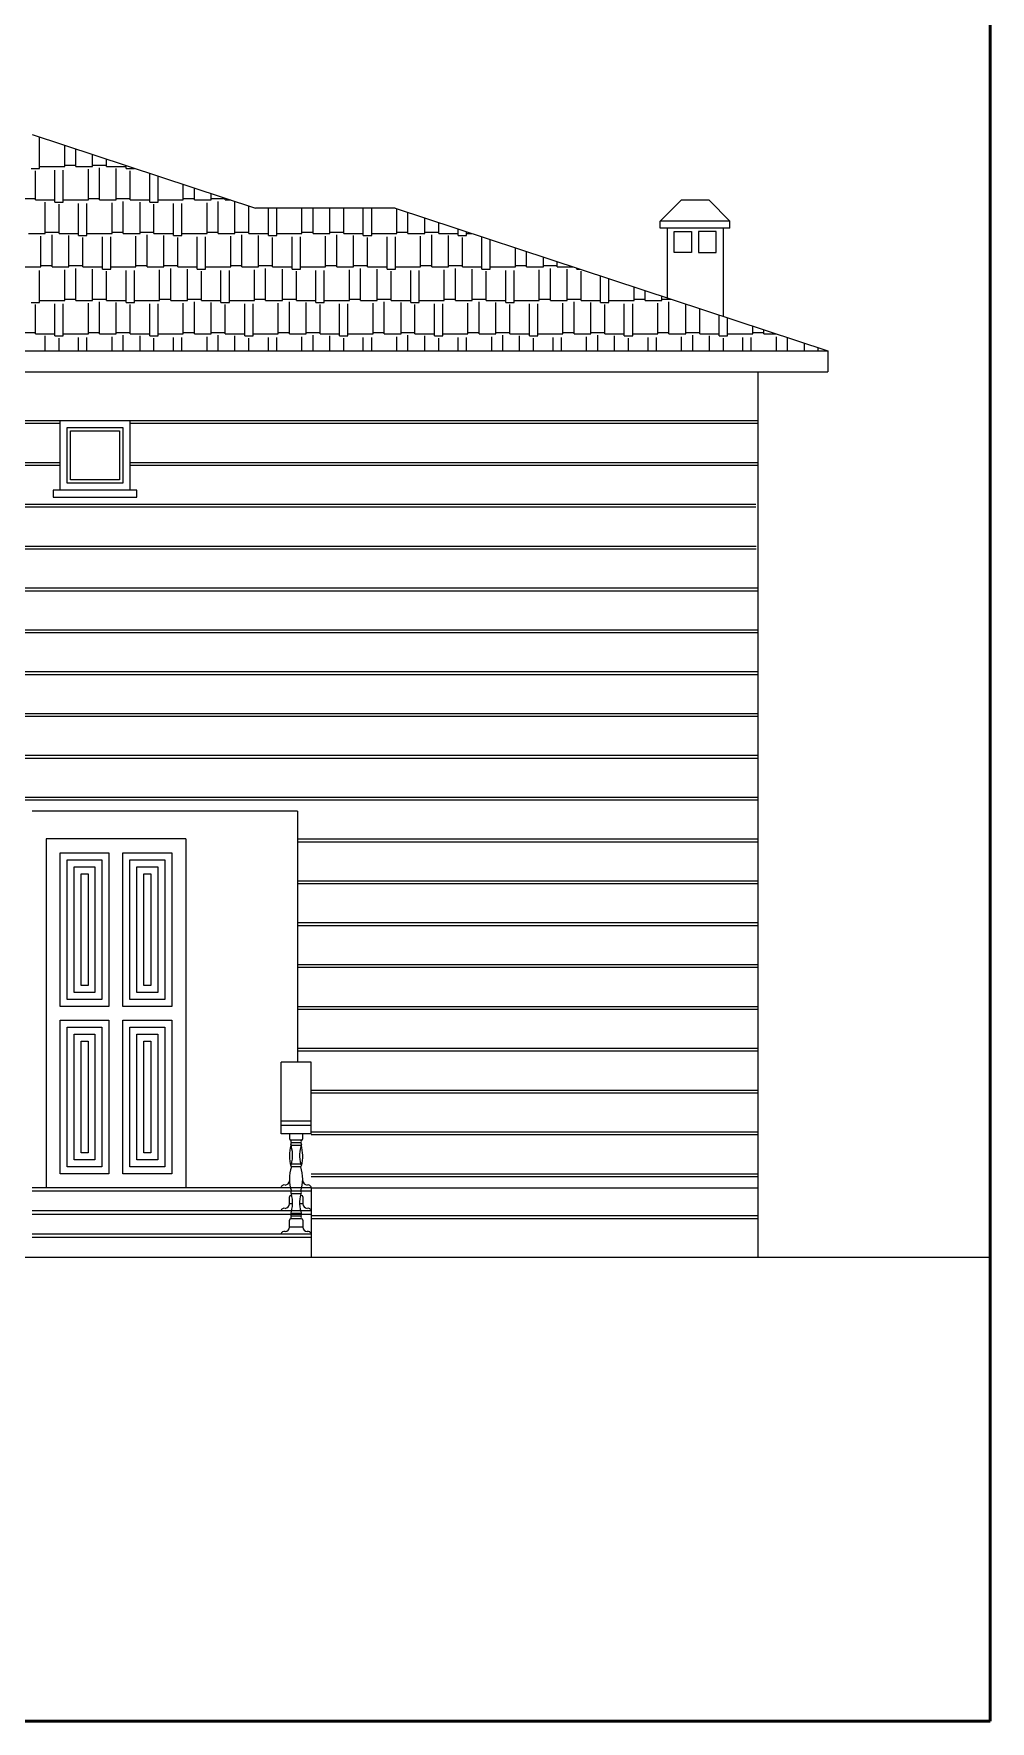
# Model space of a CAD drawing. Extents: x 182769.15 to 182771.38, y 101811.72 to 101812.21.
# Drawn here: x 182771.238 to 182771.3751, y 101811.7232 to 101811.9651 of the extents above; entities that cross this region are included whole.
import ezdxf

# ---------------------------------------------------------------- set-up
doc = ezdxf.new("R2010")
doc.units = 0
doc.header["$MEASUREMENT"] = 0
doc.linetypes.add('DOT', pattern=[0.25, 0, -0.25])
doc.linetypes.add('DOT3', pattern=[0.06, 0, -0.06])
for name, color, linetype in [('BALKON', 4, 'Continuous'), ('DUVAR', 7, 'Continuous'), ('IZDOT', 2, 'DOT3'), ('TARAMA', 15, 'Continuous')]:
    doc.layers.add(name, color=color, linetype=linetype)
doc.layers.add('Standard', color=7, linetype='Continuous', lineweight=25)

msp = doc.modelspace()

# ---------------------------------------------------------------- linework, layer by layer
at = {"layer": 'BALKON'}
for p, q in [((182771.2777759997, 101811.8176728206), (182771.2734383194, 101811.8176728206)), ((182771.2734383194, 101811.8074048206), (182771.2734383194, 101811.8176728206)), ((182771.2777759997, 101811.8074048206), (182771.2777759997, 101811.8176728206)), ((182771.2777759997, 101811.8092048206), (182771.2734383194, 101811.8092048206)), ((182771.2777759997, 101811.8086048206), (182771.2734383194, 101811.8086048206)), ((182771.2777759997, 101811.8074048206), (182771.2734383194, 101811.8074048206)), ((182771.2746383194, 101811.8074048206), (182771.2746383194, 101811.8067010377)), ((182771.2765535194, 101811.8067010377), (182771.2765535194, 101811.8074048206)), ((182771.2763536994, 101811.8065011977), (182771.2748381594, 101811.8065011977)), ((182771.2762605794, 101811.8061178577), (182771.2749312794, 101811.8061178577)), ((182771.2762605794, 101811.8057348178), (182771.2749312794, 101811.8057348178)), ((182771.2762605794, 101811.8030344977), (182771.2749312794, 101811.8030344977)), ((182771.2762605794, 101811.8026514578), (182771.2749312794, 101811.8026514578)), ((182771.2762605794, 101811.7991494577), (182771.2749312794, 101811.7991494577)), ((182771.2762605794, 101811.7987664177), (182771.2749312794, 101811.7987664177)), ((182771.2746383194, 101811.7940064778), (182771.2746383194, 101811.7950237977)), ((182771.2763536994, 101811.7952236377), (182771.2748381594, 101811.7952236377)), ((182771.2762605794, 101811.7959900178), (182771.2749312794, 101811.7959900178)), ((182771.2762605794, 101811.7956069777), (182771.2749312794, 101811.7956069777)), ((182771.2765535194, 101811.7950237977), (182771.2765535194, 101811.7940064778)), ((182771.2765535194, 101811.7940064778), (182771.2746383194, 101811.7940064778))]:
    msp.add_line(p, q, dxfattribs=at)
at = {"layer": 'BALKON', "color": 1}
for p, q in [((182771.2746383194, 101811.7973384777), (182771.2746383194, 101811.7983557977)), ((182771.2750881924, 101811.7973384777), (182771.2746383194, 101811.7973384777)), ((182771.2749811317, 101811.7985556378), (182771.2748381594, 101811.7985556378)), ((182771.2765535194, 101811.7973384777), (182771.2761036665, 101811.7973384777)), ((182771.2763536994, 101811.7985556378), (182771.2762107272, 101811.7985556378)), ((182771.2765535194, 101811.7983557977), (182771.2765535194, 101811.7973384777))]:
    msp.add_line(p, q, dxfattribs=at)
at = {"layer": 'BALKON'}
for centre, radius, start, end in [((182771.2748381594, 101811.8067010377), 0.00019982, 180, 270), ((182771.2750422394, 101811.8063096777), 0.00022134, 120.0894435224688, 239.9105564775312), ((182771.2750422394, 101811.8059263378), 0.00022134, 120.0894435224688, 239.9105564775312), ((182771.2701039794, 101811.8042875578), 0.00498728, 345.448350222127, 18.95177777920801), ((182771.2810878794, 101811.8042875578), 0.00498728, 161.048222220792, 194.551649777873), ((182771.2761495994, 101811.8063096777), 0.00022134, 300.0894435224688, 59.91055647753119), ((182771.2761495994, 101811.8059263378), 0.00022134, 300.0894435224688, 59.91055647753119), ((182771.2763536994, 101811.8067010377), 0.00019982, 270, 0), ((182771.2800316594, 101811.8009004577), 0.005392600000000001, 161.0523565603966, 198.9476434396034), ((182771.2750422394, 101811.8028429777), 0.00022134, 120.0894435224688, 239.9105564775312), ((182771.2761495994, 101811.8028429777), 0.00022134, 300.0894435224688, 59.91055647753119), ((182771.2711601794, 101811.8009004577), 0.005392600000000001, 341.0523565603967, 18.94764343960335), ((182771.2750422394, 101811.7989579377), 0.00022134, 120.0894435224688, 239.9105564775312), ((182771.2701039794, 101811.7975133577), 0.00498728, 341.048222220792, 14.55164977787298), ((182771.2810878794, 101811.7975133577), 0.00498728, 165.448350222127, 198.951777779208), ((182771.2761495994, 101811.7989579377), 0.00022134, 300.0894435224688, 59.91055647753119), ((182771.2748381594, 101811.7950237977), 0.00019982, 90, 180), ((182771.2750422394, 101811.7957984977), 0.00022134, 120.0894435224688, 239.9105564775312), ((182771.2750422394, 101811.7954151577), 0.00022134, 120.0894435224688, 239.9105564775312), ((182771.2761495994, 101811.7957984977), 0.00022134, 300.0894435224688, 59.91055647753119), ((182771.2761495994, 101811.7954151577), 0.00022134, 300.0894435224688, 59.91055647753119), ((182771.2763536994, 101811.7950237977), 0.00019982, 0, 90), ((182771.2738869194, 101811.7929132377), 0.0004799, 72.59156530092721, 168.9983435945614), ((182771.2739698394, 101811.7940376177), 0.0006692200000000001, 275.2009263121545, 357.3328241693487), ((182771.2772220194, 101811.7940376177), 0.0006692200000000001, 182.6671758306513, 264.7990736878455), ((182771.2773049194, 101811.7929132377), 0.0004799, 11.00165640543857, 107.4084346990728)]:
    msp.add_arc(centre, radius, start, end, dxfattribs=at)
at = {"layer": 'BALKON', "color": 1}
for centre, radius, start, end in [((182771.2800316594, 101811.8042324577), 0.005392600000000001, 163.3804225779746, 196.2019383146213), ((182771.2711601794, 101811.8042324577), 0.005392600000000001, 345.0784644499277, 16.77753584685883), ((182771.2738869194, 101811.7995812377), 0.0004799, 72.59156530092721, 168.9983435945614), ((182771.2739698394, 101811.8007056177), 0.0006692200000000001, 275.2009263121545, 357.3328241693487), ((182771.2772220194, 101811.8007056177), 0.0006692200000000001, 182.6671758306513, 264.7990736878455), ((182771.2773049194, 101811.7995812377), 0.0004799, 11.00165640543857, 107.4084346990728), ((182771.2739698394, 101811.7973696178), 0.0006692200000000001, 275.2009263121545, 357.3328241693487), ((182771.2748381594, 101811.7983557977), 0.00019982, 90, 180), ((182771.2763536994, 101811.7983557977), 0.00019982, 0, 90), ((182771.2772220194, 101811.7973696178), 0.0006692200000000001, 182.6671758306513, 264.7990736878455), ((182771.2738869194, 101811.7962452377), 0.0004799, 72.59156530092721, 168.9983435945614), ((182771.2773049194, 101811.7962452377), 0.0004799, 11.00165640543857, 107.4084346990728)]:
    msp.add_arc(centre, radius, start, end, dxfattribs=at)
at = {"layer": 'DUVAR'}
for p, q in [((182771.2377759997, 101811.9506928206), (182771.2697759997, 101811.9401328206)), ((182771.2897759997, 101811.9401328206), (182771.2697759997, 101811.9401328206)), ((182771.2897759997, 101811.9401328206), (182771.3517759997, 101811.9196728206)), ((182771.2757759997, 101811.8536728206), (182771.2377759997, 101811.8536728206)), ((182771.2757759997, 101811.8536728206), (182771.2757759997, 101811.8176728206)), ((182771.3750722034, 101811.7896728206), (182770.9786097514, 101811.7896728206))]:
    msp.add_line(p, q, dxfattribs=at)
at = {"layer": 'DUVAR', "color": 5}
for p, q in [((182771.3277759997, 101811.9382628206), (182771.3307759997, 101811.9412628206)), ((182771.3347759997, 101811.9412628206), (182771.3307759997, 101811.9412628206)), ((182771.3377759997, 101811.9382628206), (182771.3347759997, 101811.9412628206)), ((182771.3377759997, 101811.9382628206), (182771.3277759997, 101811.9382628206)), ((182771.3277759997, 101811.9372628206), (182771.3277759997, 101811.9382628206)), ((182771.3377759997, 101811.9372628206), (182771.3377759997, 101811.9382628206)), ((182771.3377759997, 101811.9372628206), (182771.3277759997, 101811.9372628206)), ((182771.3287759997, 101811.9372628206), (182771.3287759997, 101811.9272628206)), ((182771.3297759997, 101811.9367628206), (182771.3322759997, 101811.9367628206)), ((182771.3297759997, 101811.9337628206), (182771.3297759997, 101811.9367628206)), ((182771.3322759997, 101811.9367628206), (182771.3322759997, 101811.9337628206)), ((182771.3357759997, 101811.9367628206), (182771.3332759997, 101811.9367628206)), ((182771.3332759997, 101811.9367628206), (182771.3332759997, 101811.9337628206)), ((182771.3357759997, 101811.9337628206), (182771.3357759997, 101811.9367628206)), ((182771.3367759997, 101811.9372628206), (182771.3367759997, 101811.9246228206)), ((182771.3322759997, 101811.9337628206), (182771.3297759997, 101811.9337628206)), ((182771.3332759997, 101811.9337628206), (182771.3357759997, 101811.9337628206)), ((182771.3417759997, 101811.9166728206), (182771.3417759997, 101811.7896728206)), ((182771.2417759997, 101811.9096728206), (182771.2517759997, 101811.9096728206)), ((182771.2417759997, 101811.8996728206), (182771.2417759997, 101811.9096728206)), ((182771.2517759997, 101811.9096728206), (182771.2517759997, 101811.8996728206)), ((182771.2527759997, 101811.8996728206), (182771.2407759997, 101811.8996728206)), ((182771.2407759997, 101811.8996728206), (182771.2407759997, 101811.8986728206)), ((182771.2517759997, 101811.8996728206), (182771.2417759997, 101811.8996728206)), ((182771.2527759997, 101811.8986728206), (182771.2527759997, 101811.8996728206)), ((182771.2407759997, 101811.8986728206), (182771.2527759997, 101811.8986728206)), ((182771.2397759997, 101811.8496728206), (182771.2397759997, 101811.7996728206)), ((182771.2597759997, 101811.8496728206), (182771.2397759997, 101811.8496728206)), ((182771.2597759997, 101811.8496728206), (182771.2597759997, 101811.7996728206))]:
    msp.add_line(p, q, dxfattribs=at)
at = {"layer": 'DUVAR', "color": 6}
for p, q in [((182771.0457759997, 101811.9196728206), (182771.3517759997, 101811.9196728206)), ((182771.3517759997, 101811.9196728206), (182771.3517759997, 101811.9166728206)), ((182771.0457759997, 101811.9166728206), (182771.3517759997, 101811.9166728206)), ((182771.2777759997, 101811.7996728206), (182771.2377759997, 101811.7996728206)), ((182771.2777759997, 101811.7996728206), (182771.2777759997, 101811.7896728206)), ((182771.2777759997, 101811.7991728206), (182771.2377759997, 101811.7991728206)), ((182771.2777759997, 101811.7963368206), (182771.2377759997, 101811.7963368206)), ((182771.2777759997, 101811.7958368206), (182771.2377759997, 101811.7958368206)), ((182771.2777759997, 101811.7930048206), (182771.2377759997, 101811.7930048206)), ((182771.2777759997, 101811.7925048206), (182771.2377759997, 101811.7925048206))]:
    msp.add_line(p, q, dxfattribs=at)
at = {"layer": 'DUVAR', "color": 8}
for p, q in [((182771.1657759997, 101811.9096728206), (182771.3417759997, 101811.9096728206)), ((182771.1657759997, 101811.9092728206), (182771.2417759997, 101811.9092728206)), ((182771.2517759997, 101811.9092728206), (182771.3417759997, 101811.9092728206)), ((182771.1647759997, 101811.9036728206), (182771.2417759997, 101811.9036728206)), ((182771.2517759997, 101811.9036728206), (182771.3417759997, 101811.9036728206)), ((182771.1647759997, 101811.9032728206), (182771.2417759997, 101811.9032728206)), ((182771.2517759997, 101811.9032728206), (182771.3417759997, 101811.9032728206)), ((182771.1647759997, 101811.8976718933), (182771.3414969052, 101811.8976718933)), ((182771.1647759997, 101811.8972718933), (182771.3414969052, 101811.8972718933)), ((182771.1647759997, 101811.8916720258), (182771.3415367758, 101811.8916720258)), ((182771.1647759997, 101811.8912720258), (182771.3415367758, 101811.8912720258)), ((182771.1647759997, 101811.8856728206), (182771.3417759997, 101811.8856728206)), ((182771.1647759997, 101811.8852728206), (182771.3417759997, 101811.8852728206)), ((182771.1647759997, 101811.8796728206), (182771.3417759997, 101811.8796728206)), ((182771.1647759997, 101811.8792728206), (182771.3417759997, 101811.8792728206)), ((182771.0557759997, 101811.8736728206), (182771.3417759997, 101811.8736728206)), ((182771.0557759997, 101811.8732728206), (182771.3417759997, 101811.8732728206)), ((182771.0557759997, 101811.8676728206), (182771.3417759997, 101811.8676728206)), ((182771.0557759997, 101811.8672728206), (182771.3417759997, 101811.8672728206)), ((182771.0557759997, 101811.8616728206), (182771.3417759997, 101811.8616728206)), ((182771.0557759997, 101811.8612728206), (182771.3417759997, 101811.8612728206)), ((182771.0557759997, 101811.8556728206), (182771.3417759997, 101811.8556728206)), ((182771.0557759997, 101811.8552728206), (182771.3417759997, 101811.8552728206)), ((182771.2757759997, 101811.8496728206), (182771.3417759997, 101811.8496728206)), ((182771.2757759997, 101811.8492728206), (182771.3417759997, 101811.8492728206)), ((182771.2757759997, 101811.8436728206), (182771.3417759997, 101811.8436728206)), ((182771.2757759997, 101811.8432728206), (182771.3417759997, 101811.8432728206)), ((182771.2757759997, 101811.8376728206), (182771.3417759997, 101811.8376728206)), ((182771.2757759997, 101811.8372728206), (182771.3417759997, 101811.8372728206)), ((182771.2757759997, 101811.8316728206), (182771.3417759997, 101811.8316728206)), ((182771.2757759997, 101811.8312728206), (182771.3417759997, 101811.8312728206)), ((182771.2757759997, 101811.8256728206), (182771.3417759997, 101811.8256728206)), ((182771.2757759997, 101811.8252728206), (182771.3417759997, 101811.8252728206)), ((182771.2757759997, 101811.8196728206), (182771.3417759997, 101811.8196728206)), ((182771.2757759997, 101811.8192728206), (182771.3417759997, 101811.8192728206)), ((182771.2777759997, 101811.8136728206), (182771.3417759997, 101811.8136728206)), ((182771.2777759997, 101811.8132728206), (182771.3417759997, 101811.8132728206)), ((182771.2777759997, 101811.8076728206), (182771.3417759997, 101811.8076728206)), ((182771.2777759997, 101811.8072728206), (182771.3417759997, 101811.8072728206)), ((182771.2777759997, 101811.8016728206), (182771.3417759997, 101811.8016728206)), ((182771.2777759997, 101811.8012728206), (182771.3417759997, 101811.8012728206)), ((182771.2777759997, 101811.7956728206), (182771.3417759997, 101811.7956728206)), ((182771.2777759997, 101811.7952728206), (182771.3417759997, 101811.7952728206))]:
    msp.add_line(p, q, dxfattribs=at)
at = {"layer": 'DUVAR', "color": 3}
for p, q in [((182771.2427759997, 101811.9086728206), (182771.2507759997, 101811.9086728206)), ((182771.2427759997, 101811.9006728206), (182771.2427759997, 101811.9086728206)), ((182771.2507759997, 101811.9086728206), (182771.2507759997, 101811.9006728206)), ((182771.2507759997, 101811.9006728206), (182771.2427759997, 101811.9006728206)), ((182771.2417759997, 101811.8476728206), (182771.2487759997, 101811.8476728206)), ((182771.2417759997, 101811.8256728206), (182771.2417759997, 101811.8476728206)), ((182771.2427759997, 101811.8466728206), (182771.2477759997, 101811.8466728206)), ((182771.2427759997, 101811.8266728206), (182771.2427759997, 101811.8466728206)), ((182771.2437759997, 101811.8456728206), (182771.2467759997, 101811.8456728206)), ((182771.2437759997, 101811.8276728206), (182771.2437759997, 101811.8456728206)), ((182771.2467759997, 101811.8456728206), (182771.2467759997, 101811.8276728206)), ((182771.2477759997, 101811.8466728206), (182771.2477759997, 101811.8266728206)), ((182771.2487759997, 101811.8476728206), (182771.2487759997, 101811.8256728206)), ((182771.2507759997, 101811.8476728206), (182771.2577759997, 101811.8476728206)), ((182771.2507759997, 101811.8256728206), (182771.2507759997, 101811.8476728206)), ((182771.2517759997, 101811.8466728206), (182771.2567759997, 101811.8466728206)), ((182771.2517759997, 101811.8266728206), (182771.2517759997, 101811.8466728206)), ((182771.2527759997, 101811.8456728206), (182771.2557759997, 101811.8456728206)), ((182771.2527759997, 101811.8276728206), (182771.2527759997, 101811.8456728206)), ((182771.2557759997, 101811.8456728206), (182771.2557759997, 101811.8276728206)), ((182771.2567759997, 101811.8466728206), (182771.2567759997, 101811.8266728206)), ((182771.2577759997, 101811.8476728206), (182771.2577759997, 101811.8256728206)), ((182771.2447759997, 101811.8446728206), (182771.2457759997, 101811.8446728206)), ((182771.2447759997, 101811.8286728206), (182771.2447759997, 101811.8446728206)), ((182771.2457759997, 101811.8446728206), (182771.2457759997, 101811.8286728206)), ((182771.2537759997, 101811.8446728206), (182771.2547759997, 101811.8446728206)), ((182771.2537759997, 101811.8286728206), (182771.2537759997, 101811.8446728206)), ((182771.2547759997, 101811.8446728206), (182771.2547759997, 101811.8286728206)), ((182771.2457759997, 101811.8286728206), (182771.2447759997, 101811.8286728206)), ((182771.2547759997, 101811.8286728206), (182771.2537759997, 101811.8286728206)), ((182771.2477759997, 101811.8266728206), (182771.2427759997, 101811.8266728206)), ((182771.2467759997, 101811.8276728206), (182771.2437759997, 101811.8276728206)), ((182771.2567759997, 101811.8266728206), (182771.2517759997, 101811.8266728206)), ((182771.2557759997, 101811.8276728206), (182771.2527759997, 101811.8276728206)), ((182771.2487759997, 101811.8256728206), (182771.2417759997, 101811.8256728206)), ((182771.2577759997, 101811.8256728206), (182771.2507759997, 101811.8256728206)), ((182771.2417759997, 101811.8236728206), (182771.2487759997, 101811.8236728206)), ((182771.2417759997, 101811.8016728206), (182771.2417759997, 101811.8236728206)), ((182771.2427759997, 101811.8226728206), (182771.2477759997, 101811.8226728206)), ((182771.2427759997, 101811.8026728206), (182771.2427759997, 101811.8226728206)), ((182771.2437759997, 101811.8216728206), (182771.2467759997, 101811.8216728206)), ((182771.2437759997, 101811.8036728206), (182771.2437759997, 101811.8216728206)), ((182771.2467759997, 101811.8216728206), (182771.2467759997, 101811.8036728206)), ((182771.2477759997, 101811.8226728206), (182771.2477759997, 101811.8026728206)), ((182771.2487759997, 101811.8236728206), (182771.2487759997, 101811.8016728206)), ((182771.2507759997, 101811.8236728206), (182771.2577759997, 101811.8236728206)), ((182771.2507759997, 101811.8016728206), (182771.2507759997, 101811.8236728206)), ((182771.2517759997, 101811.8226728206), (182771.2567759997, 101811.8226728206)), ((182771.2517759997, 101811.8026728206), (182771.2517759997, 101811.8226728206)), ((182771.2527759997, 101811.8216728206), (182771.2557759997, 101811.8216728206)), ((182771.2527759997, 101811.8036728206), (182771.2527759997, 101811.8216728206)), ((182771.2557759997, 101811.8216728206), (182771.2557759997, 101811.8036728206)), ((182771.2567759997, 101811.8226728206), (182771.2567759997, 101811.8026728206)), ((182771.2577759997, 101811.8236728206), (182771.2577759997, 101811.8016728206)), ((182771.2447759997, 101811.8206728206), (182771.2457759997, 101811.8206728206)), ((182771.2447759997, 101811.8046728206), (182771.2447759997, 101811.8206728206)), ((182771.2457759997, 101811.8206728206), (182771.2457759997, 101811.8046728206)), ((182771.2537759997, 101811.8206728206), (182771.2547759997, 101811.8206728206)), ((182771.2537759997, 101811.8046728206), (182771.2537759997, 101811.8206728206)), ((182771.2547759997, 101811.8206728206), (182771.2547759997, 101811.8046728206)), ((182771.2457759997, 101811.8046728206), (182771.2447759997, 101811.8046728206)), ((182771.2547759997, 101811.8046728206), (182771.2537759997, 101811.8046728206)), ((182771.2477759997, 101811.8026728206), (182771.2427759997, 101811.8026728206)), ((182771.2467759997, 101811.8036728206), (182771.2437759997, 101811.8036728206)), ((182771.2567759997, 101811.8026728206), (182771.2517759997, 101811.8026728206)), ((182771.2557759997, 101811.8036728206), (182771.2527759997, 101811.8036728206)), ((182771.2487759997, 101811.8016728206), (182771.2417759997, 101811.8016728206)), ((182771.2577759997, 101811.8016728206), (182771.2507759997, 101811.8016728206))]:
    msp.add_line(p, q, dxfattribs=at)
at = {"layer": 'DUVAR', "color": 1}
for p, q in [((182771.2432759997, 101811.9081728206), (182771.2502759997, 101811.9081728206)), ((182771.2432759997, 101811.9011728206), (182771.2432759997, 101811.9081728206)), ((182771.2502759997, 101811.9081728206), (182771.2502759997, 101811.9011728206)), ((182771.2502759997, 101811.9011728206), (182771.2432759997, 101811.9011728206))]:
    msp.add_line(p, q, dxfattribs=at)
at = {"layer": 'IZDOT', "linetype": 'DOT', "ltscale": 25}
msp.add_line((182771.2777759997, 101811.7996728206), (182771.3417759997, 101811.7996728206), dxfattribs=at)
at = {"layer": 'Standard', "color": 4, "linetype": 'ByBlock', "lineweight": 50}
for p, q in [((182771.3750722034, 101811.7231646235), (182771.3750722034, 101811.9683983023)), ((182770.9786097514, 101811.7231646235), (182771.3750722034, 101811.7231646235))]:
    msp.add_line(p, q, dxfattribs=at)
at = {"layer": 'TARAMA'}
for p, q in [((182771.2388322406, 101811.9457922974), (182771.2388322406, 101811.9503442611)), ((182771.2424322406, 101811.9460922974), (182771.2424322406, 101811.9491562611)), ((182771.2440322406, 101811.9460922974), (182771.2440322406, 101811.9486282611)), ((182771.2464322406, 101811.9460922974), (182771.2464322406, 101811.9478362611)), ((182771.2376322406, 101811.9457922974), (182771.2388322406, 101811.9457922974)), ((182771.2382322406, 101811.9412922974), (182771.2382322406, 101811.9454922974)), ((182771.2388322406, 101811.9460922974), (182771.2424322406, 101811.9460922974)), ((182771.2410322406, 101811.9409922974), (182771.2410322406, 101811.9455922974)), ((182771.2422322406, 101811.9409922974), (182771.2422322406, 101811.9455922974)), ((182771.2424322406, 101811.9462922974), (182771.2440322406, 101811.9462922974)), ((182771.2440322406, 101811.9460922974), (182771.2464322406, 101811.9460922974)), ((182771.2458322406, 101811.9412922974), (182771.2458322406, 101811.9456922974)), ((182771.2464322406, 101811.9462922974), (182771.2484322406, 101811.9462922974)), ((182771.2474322406, 101811.9412922974), (182771.2474322406, 101811.9458922974)), ((182771.2484322406, 101811.9460922974), (182771.2484322406, 101811.9471762611)), ((182771.2484322406, 101811.9460922974), (182771.2512322406, 101811.9460922974)), ((182771.2498322406, 101811.9412922974), (182771.2498322406, 101811.9457922974)), ((182771.2512322406, 101811.9457922974), (182771.2512322406, 101811.9462522611)), ((182771.2512322406, 101811.9457922974), (182771.2524322406, 101811.9457922974)), ((182771.2518322406, 101811.9412922974), (182771.2518322406, 101811.9454922974)), ((182771.2524322406, 101811.9457922974), (182771.2524322406, 101811.9458562611)), ((182771.2546322406, 101811.9409922974), (182771.2546322406, 101811.9451302611)), ((182771.2558322406, 101811.9409922974), (182771.2558322406, 101811.9447342611)), ((182771.2594322406, 101811.9412922974), (182771.2594322406, 101811.9435462611)), ((182771.2610322406, 101811.9412922974), (182771.2610322406, 101811.9430182611)), ((182771.2362322406, 101811.9414922974), (182771.2382322406, 101811.9414922974)), ((182771.2382322406, 101811.9412922974), (182771.2410322406, 101811.9412922974)), ((182771.2396322406, 101811.9364922974), (182771.2396322406, 101811.9409922974)), ((182771.2410322406, 101811.9409922974), (182771.2422322406, 101811.9409922974)), ((182771.2416322406, 101811.9364922974), (182771.2416322406, 101811.9406922974)), ((182771.2422322406, 101811.9412922974), (182771.2458322406, 101811.9412922974)), ((182771.2444322406, 101811.9361922974), (182771.2444322406, 101811.9407922974)), ((182771.2456322406, 101811.9361922974), (182771.2456322406, 101811.9407922974)), ((182771.2458322406, 101811.9414922974), (182771.2474322406, 101811.9414922974)), ((182771.2474322406, 101811.9412922974), (182771.2498322406, 101811.9412922974)), ((182771.2492322406, 101811.9364922974), (182771.2492322406, 101811.9408922974)), ((182771.2498322406, 101811.9414922974), (182771.2518322406, 101811.9414922974)), ((182771.2508322406, 101811.9364922974), (182771.2508322406, 101811.9410922974)), ((182771.2518322406, 101811.9412922974), (182771.2546322406, 101811.9412922974)), ((182771.2532322406, 101811.9364922974), (182771.2532322406, 101811.9409922974)), ((182771.2546322406, 101811.9409922974), (182771.2558322406, 101811.9409922974)), ((182771.2552322406, 101811.9364922974), (182771.2552322406, 101811.9406922974)), ((182771.2558322406, 101811.9412922974), (182771.2594322406, 101811.9412922974)), ((182771.2580322406, 101811.9361922974), (182771.2580322406, 101811.9407922974)), ((182771.2592322406, 101811.9361922974), (182771.2592322406, 101811.9407922974)), ((182771.2594322406, 101811.9414922974), (182771.2610322406, 101811.9414922974)), ((182771.2610322406, 101811.9412922974), (182771.2634322406, 101811.9412922974)), ((182771.2628322406, 101811.9364922974), (182771.2628322406, 101811.9408922974)), ((182771.2634322406, 101811.9412922974), (182771.2634322406, 101811.9422262611)), ((182771.2634322406, 101811.9414922974), (182771.2654322406, 101811.9414922974)), ((182771.2644322406, 101811.9364922974), (182771.2644322406, 101811.9410922974)), ((182771.2654322406, 101811.9412922974), (182771.2654322406, 101811.9415662611)), ((182771.2654322406, 101811.9412922974), (182771.2662624337, 101811.9412922974)), ((182771.2668322406, 101811.9364922974), (182771.2668322406, 101811.9409922974)), ((182771.2688322406, 101811.9364922974), (182771.2688322406, 101811.9404442611)), ((182771.2716322406, 101811.9361922974), (182771.2716322406, 101811.9401328206)), ((182771.2728322406, 101811.9361922974), (182771.2728322406, 101811.9401328206)), ((182771.2764322406, 101811.9364922974), (182771.2764322406, 101811.9401328206)), ((182771.2780322406, 101811.9364922974), (182771.2780322406, 101811.9401328206)), ((182771.2804322406, 101811.9364922974), (182771.2804322406, 101811.9401328206)), ((182771.2824322406, 101811.9364922974), (182771.2824322406, 101811.9401328206)), ((182771.2852322406, 101811.9361922974), (182771.2852322406, 101811.9401328206)), ((182771.2864322406, 101811.9361922974), (182771.2864322406, 101811.9401328206)), ((182771.2900322406, 101811.9364922974), (182771.2900322406, 101811.9400482611)), ((182771.2916322406, 101811.9364922974), (182771.2916322406, 101811.9395202611)), ((182771.2940322406, 101811.9364922974), (182771.2940322406, 101811.9387282611)), ((182771.2960322406, 101811.9364922974), (182771.2960322406, 101811.9380682611)), ((182771.2372322406, 101811.9364922974), (182771.2396322406, 101811.9364922974)), ((182771.2390322406, 101811.9316922974), (182771.2390322406, 101811.9360922974)), ((182771.2396322406, 101811.9366922974), (182771.2416322406, 101811.9366922974)), ((182771.2406322406, 101811.9316922974), (182771.2406322406, 101811.9362922974)), ((182771.2416322406, 101811.9364922974), (182771.2444322406, 101811.9364922974)), ((182771.2430322406, 101811.9316922974), (182771.2430322406, 101811.9361922974)), ((182771.2444322406, 101811.9361922974), (182771.2456322406, 101811.9361922974)), ((182771.2450322406, 101811.9316922974), (182771.2450322406, 101811.9358922974)), ((182771.2456322406, 101811.9364922974), (182771.2492322406, 101811.9364922974)), ((182771.2478322406, 101811.9313922974), (182771.2478322406, 101811.9359922974)), ((182771.2490322406, 101811.9313922974), (182771.2490322406, 101811.9359922974)), ((182771.2492322406, 101811.9366922974), (182771.2508322406, 101811.9366922974)), ((182771.2508322406, 101811.9364922974), (182771.2532322406, 101811.9364922974)), ((182771.2526322406, 101811.9316922974), (182771.2526322406, 101811.9360922974)), ((182771.2532322406, 101811.9366922974), (182771.2552322406, 101811.9366922974)), ((182771.2542322406, 101811.9316922974), (182771.2542322406, 101811.9362922974)), ((182771.2552322406, 101811.9364922974), (182771.2580322406, 101811.9364922974)), ((182771.2566322406, 101811.9316922974), (182771.2566322406, 101811.9361922974)), ((182771.2580322406, 101811.9361922974), (182771.2592322406, 101811.9361922974)), ((182771.2586322406, 101811.9316922974), (182771.2586322406, 101811.9358922974)), ((182771.2592322406, 101811.9364922974), (182771.2628322406, 101811.9364922974)), ((182771.2614322406, 101811.9313922974), (182771.2614322406, 101811.9359922974)), ((182771.2626322406, 101811.9313922974), (182771.2626322406, 101811.9359922974)), ((182771.2628322406, 101811.9366922974), (182771.2644322406, 101811.9366922974)), ((182771.2644322406, 101811.9364922974), (182771.2668322406, 101811.9364922974)), ((182771.2662322406, 101811.9316922974), (182771.2662322406, 101811.9360922974)), ((182771.2668322406, 101811.9366922974), (182771.2688322406, 101811.9366922974)), ((182771.2678322406, 101811.9316922974), (182771.2678322406, 101811.9362922974)), ((182771.2688322406, 101811.9364922974), (182771.2716322406, 101811.9364922974)), ((182771.2702322406, 101811.9316922974), (182771.2702322406, 101811.9361922974)), ((182771.2716322406, 101811.9361922974), (182771.2728322406, 101811.9361922974)), ((182771.2722322406, 101811.9316922974), (182771.2722322406, 101811.9358922974)), ((182771.2728322406, 101811.9364922974), (182771.2764322406, 101811.9364922974)), ((182771.2750322406, 101811.9313922974), (182771.2750322406, 101811.9359922974)), ((182771.2762322406, 101811.9313922974), (182771.2762322406, 101811.9359922974)), ((182771.2764322406, 101811.9366922974), (182771.2780322406, 101811.9366922974)), ((182771.2780322406, 101811.9364922974), (182771.2804322406, 101811.9364922974)), ((182771.2798322406, 101811.9316922974), (182771.2798322406, 101811.9360922974)), ((182771.2804322406, 101811.9366922974), (182771.2824322406, 101811.9366922974)), ((182771.2814322406, 101811.9316922974), (182771.2814322406, 101811.9362922974)), ((182771.2824322406, 101811.9364922974), (182771.2852322406, 101811.9364922974)), ((182771.2838322406, 101811.9316922974), (182771.2838322406, 101811.9361922974)), ((182771.2852322406, 101811.9361922974), (182771.2864322406, 101811.9361922974)), ((182771.2858322406, 101811.9316922974), (182771.2858322406, 101811.9358922974)), ((182771.2864322406, 101811.9364922974), (182771.2900322406, 101811.9364922974)), ((182771.2886322406, 101811.9313922974), (182771.2886322406, 101811.9359922974)), ((182771.2898322406, 101811.9313922974), (182771.2898322406, 101811.9359922974)), ((182771.2900322406, 101811.9366922974), (182771.2916322406, 101811.9366922974)), ((182771.2916322406, 101811.9364922974), (182771.2940322406, 101811.9364922974)), ((182771.2934322406, 101811.9316922974), (182771.2934322406, 101811.9360922974)), ((182771.2940322406, 101811.9366922974), (182771.2960322406, 101811.9366922974)), ((182771.2950322406, 101811.9316922974), (182771.2950322406, 101811.9362922974)), ((182771.2960322406, 101811.9364922974), (182771.2988322406, 101811.9364922974)), ((182771.2974322406, 101811.9316922974), (182771.2974322406, 101811.9361922974)), ((182771.2988322406, 101811.9361922974), (182771.2988322406, 101811.9371442611)), ((182771.2988322406, 101811.9361922974), (182771.3000322406, 101811.9361922974)), ((182771.2994322406, 101811.9316922974), (182771.2994322406, 101811.9358922974)), ((182771.3000322406, 101811.9361922974), (182771.3000322406, 101811.9367482611)), ((182771.3000322406, 101811.9364922974), (182771.3008078882, 101811.9364922974)), ((182771.3022322406, 101811.9313922974), (182771.3022322406, 101811.9359922974)), ((182771.3034322406, 101811.9313922974), (182771.3034322406, 101811.9356262611)), ((182771.3070322406, 101811.9316922974), (182771.3070322406, 101811.9344382611)), ((182771.3086322406, 101811.9316922974), (182771.3086322406, 101811.9339102611)), ((182771.3110322406, 101811.9316922974), (182771.3110322406, 101811.9331182611)), ((182771.2354322406, 101811.9316922974), (182771.2390322406, 101811.9316922974)), ((182771.2388322406, 101811.9265922974), (182771.2388322406, 101811.9311922974)), ((182771.2390322406, 101811.9318922974), (182771.2406322406, 101811.9318922974)), ((182771.2406322406, 101811.9316922974), (182771.2430322406, 101811.9316922974)), ((182771.2424322406, 101811.9268922974), (182771.2424322406, 101811.9312922974)), ((182771.2430322406, 101811.9318922974), (182771.2450322406, 101811.9318922974)), ((182771.2440322406, 101811.9268922974), (182771.2440322406, 101811.9314922974)), ((182771.2450322406, 101811.9316922974), (182771.2478322406, 101811.9316922974)), ((182771.2464322406, 101811.9268922974), (182771.2464322406, 101811.9313922974)), ((182771.2478322406, 101811.9313922974), (182771.2490322406, 101811.9313922974)), ((182771.2484322406, 101811.9268922974), (182771.2484322406, 101811.9310922974)), ((182771.2490322406, 101811.9316922974), (182771.2526322406, 101811.9316922974)), ((182771.2512322406, 101811.9265922974), (182771.2512322406, 101811.9311922974)), ((182771.2524322406, 101811.9265922974), (182771.2524322406, 101811.9311922974)), ((182771.2526322406, 101811.9318922974), (182771.2542322406, 101811.9318922974)), ((182771.2542322406, 101811.9316922974), (182771.2566322406, 101811.9316922974)), ((182771.2560322406, 101811.9268922974), (182771.2560322406, 101811.9312922974)), ((182771.2566322406, 101811.9318922974), (182771.2586322406, 101811.9318922974)), ((182771.2576322406, 101811.9268922974), (182771.2576322406, 101811.9314922974)), ((182771.2586322406, 101811.9316922974), (182771.2614322406, 101811.9316922974)), ((182771.2600322406, 101811.9268922974), (182771.2600322406, 101811.9313922974)), ((182771.2614322406, 101811.9313922974), (182771.2626322406, 101811.9313922974)), ((182771.2620322406, 101811.9268922974), (182771.2620322406, 101811.9310922974)), ((182771.2626322406, 101811.9316922974), (182771.2662322406, 101811.9316922974)), ((182771.2648322406, 101811.9265922974), (182771.2648322406, 101811.9311922974)), ((182771.2660322406, 101811.9265922974), (182771.2660322406, 101811.9311922974)), ((182771.2662322406, 101811.9318922974), (182771.2678322406, 101811.9318922974)), ((182771.2678322406, 101811.9316922974), (182771.2702322406, 101811.9316922974)), ((182771.2696322406, 101811.9268922974), (182771.2696322406, 101811.9312922974)), ((182771.2702322406, 101811.9318922974), (182771.2722322406, 101811.9318922974)), ((182771.2712322406, 101811.9268922974), (182771.2712322406, 101811.9314922974)), ((182771.2722322406, 101811.9316922974), (182771.2750322406, 101811.9316922974)), ((182771.2736322406, 101811.9268922974), (182771.2736322406, 101811.9313922974)), ((182771.2750322406, 101811.9313922974), (182771.2762322406, 101811.9313922974)), ((182771.2756322406, 101811.9268922974), (182771.2756322406, 101811.9310922974)), ((182771.2762322406, 101811.9316922974), (182771.2798322406, 101811.9316922974)), ((182771.2784322406, 101811.9265922974), (182771.2784322406, 101811.9311922974)), ((182771.2796322406, 101811.9265922974), (182771.2796322406, 101811.9311922974)), ((182771.2798322406, 101811.9318922974), (182771.2814322406, 101811.9318922974)), ((182771.2814322406, 101811.9316922974), (182771.2838322406, 101811.9316922974)), ((182771.2832322406, 101811.9268922974), (182771.2832322406, 101811.9312922974)), ((182771.2838322406, 101811.9318922974), (182771.2858322406, 101811.9318922974)), ((182771.2848322406, 101811.9268922974), (182771.2848322406, 101811.9314922974)), ((182771.2858322406, 101811.9316922974), (182771.2886322406, 101811.9316922974)), ((182771.2872322406, 101811.9268922974), (182771.2872322406, 101811.9313922974)), ((182771.2886322406, 101811.9313922974), (182771.2898322406, 101811.9313922974)), ((182771.2892322406, 101811.9268922974), (182771.2892322406, 101811.9310922974)), ((182771.2898322406, 101811.9316922974), (182771.2934322406, 101811.9316922974)), ((182771.2920322406, 101811.9265922974), (182771.2920322406, 101811.9311922974)), ((182771.2932322406, 101811.9265922974), (182771.2932322406, 101811.9311922974)), ((182771.2934322406, 101811.9318922974), (182771.2950322406, 101811.9318922974)), ((182771.2950322406, 101811.9316922974), (182771.2974322406, 101811.9316922974)), ((182771.2968322406, 101811.9268922974), (182771.2968322406, 101811.9312922974)), ((182771.2974322406, 101811.9318922974), (182771.2994322406, 101811.9318922974)), ((182771.2984322406, 101811.9268922974), (182771.2984322406, 101811.9314922974)), ((182771.2994322406, 101811.9316922974), (182771.3022322406, 101811.9316922974)), ((182771.3008322406, 101811.9268922974), (182771.3008322406, 101811.9313922974)), ((182771.3022322406, 101811.9313922974), (182771.3034322406, 101811.9313922974)), ((182771.3028322406, 101811.9268922974), (182771.3028322406, 101811.9310922974)), ((182771.3034322406, 101811.9316922974), (182771.3070322406, 101811.9316922974)), ((182771.3056322406, 101811.9265922974), (182771.3056322406, 101811.9311922974)), ((182771.3068322406, 101811.9265922974), (182771.3068322406, 101811.9311922974)), ((182771.3070322406, 101811.9318922974), (182771.3086322406, 101811.9318922974)), ((182771.3086322406, 101811.9316922974), (182771.3110322406, 101811.9316922974)), ((182771.3104322406, 101811.9268922974), (182771.3104322406, 101811.9312922974)), ((182771.3110322406, 101811.9318922974), (182771.3130322406, 101811.9318922974)), ((182771.3120322406, 101811.9268922974), (182771.3120322406, 101811.9314922974)), ((182771.3130322406, 101811.9316922974), (182771.3130322406, 101811.9324582611)), ((182771.3130322406, 101811.9316922974), (182771.3153533428, 101811.9316922974)), ((182771.3144322406, 101811.9268922974), (182771.3144322406, 101811.9313922974)), ((182771.3158322406, 101811.9313922974), (182771.3158322406, 101811.9315342611)), ((182771.3158322406, 101811.9313922974), (182771.3162624337, 101811.9313922974)), ((182771.3164322406, 101811.9268922974), (182771.3164322406, 101811.9310922974)), ((182771.3192322406, 101811.9265922974), (182771.3192322406, 101811.9304122611)), ((182771.3204322406, 101811.9265922974), (182771.3204322406, 101811.9300162611)), ((182771.3240322406, 101811.9268922974), (182771.3240322406, 101811.9288282611)), ((182771.3256322406, 101811.9268922974), (182771.3256322406, 101811.9283002611)), ((182771.2376322406, 101811.9265922974), (182771.2388322406, 101811.9265922974)), ((182771.2382322406, 101811.9220922974), (182771.2382322406, 101811.9262922974)), ((182771.2388322406, 101811.9268922974), (182771.2424322406, 101811.9268922974)), ((182771.2410322406, 101811.9217922974), (182771.2410322406, 101811.9263922974)), ((182771.2422322406, 101811.9217922974), (182771.2422322406, 101811.9263922974)), ((182771.2424322406, 101811.9270922974), (182771.2440322406, 101811.9270922974)), ((182771.2440322406, 101811.9268922974), (182771.2464322406, 101811.9268922974)), ((182771.2458322406, 101811.9220922974), (182771.2458322406, 101811.9264922974)), ((182771.2464322406, 101811.9270922974), (182771.2484322406, 101811.9270922974)), ((182771.2474322406, 101811.9220922974), (182771.2474322406, 101811.9266922974)), ((182771.2484322406, 101811.9268922974), (182771.2512322406, 101811.9268922974)), ((182771.2498322406, 101811.9220922974), (182771.2498322406, 101811.9265922974)), ((182771.2512322406, 101811.9265922974), (182771.2524322406, 101811.9265922974)), ((182771.2518322406, 101811.9220922974), (182771.2518322406, 101811.9262922974)), ((182771.2524322406, 101811.9268922974), (182771.2560322406, 101811.9268922974)), ((182771.2546322406, 101811.9217922974), (182771.2546322406, 101811.9263922974)), ((182771.2558322406, 101811.9217922974), (182771.2558322406, 101811.9263922974)), ((182771.2560322406, 101811.9270922974), (182771.2576322406, 101811.9270922974)), ((182771.2576322406, 101811.9268922974), (182771.2600322406, 101811.9268922974)), ((182771.2594322406, 101811.9220922974), (182771.2594322406, 101811.9264922974)), ((182771.2600322406, 101811.9270922974), (182771.2620322406, 101811.9270922974)), ((182771.2610322406, 101811.9220922974), (182771.2610322406, 101811.9266922974)), ((182771.2620322406, 101811.9268922974), (182771.2648322406, 101811.9268922974)), ((182771.2634322406, 101811.9220922974), (182771.2634322406, 101811.9265922974)), ((182771.2648322406, 101811.9265922974), (182771.2660322406, 101811.9265922974)), ((182771.2654322406, 101811.9220922974), (182771.2654322406, 101811.9262922974)), ((182771.2660322406, 101811.9268922974), (182771.2696322406, 101811.9268922974)), ((182771.2682322406, 101811.9217922974), (182771.2682322406, 101811.9263922974)), ((182771.2694322406, 101811.9217922974), (182771.2694322406, 101811.9263922974)), ((182771.2696322406, 101811.9270922974), (182771.2712322406, 101811.9270922974)), ((182771.2712322406, 101811.9268922974), (182771.2736322406, 101811.9268922974)), ((182771.2730322406, 101811.9220922974), (182771.2730322406, 101811.9264922974)), ((182771.2736322406, 101811.9270922974), (182771.2756322406, 101811.9270922974)), ((182771.2746322406, 101811.9220922974), (182771.2746322406, 101811.9266922974)), ((182771.2756322406, 101811.9268922974), (182771.2784322406, 101811.9268922974)), ((182771.2770322406, 101811.9220922974), (182771.2770322406, 101811.9265922974)), ((182771.2784322406, 101811.9265922974), (182771.2796322406, 101811.9265922974)), ((182771.2790322406, 101811.9220922974), (182771.2790322406, 101811.9262922974)), ((182771.2796322406, 101811.9268922974), (182771.2832322406, 101811.9268922974)), ((182771.2818322406, 101811.9217922974), (182771.2818322406, 101811.9263922974)), ((182771.2830322406, 101811.9217922974), (182771.2830322406, 101811.9263922974)), ((182771.2832322406, 101811.9270922974), (182771.2848322406, 101811.9270922974)), ((182771.2848322406, 101811.9268922974), (182771.2872322406, 101811.9268922974)), ((182771.2866322406, 101811.9220922974), (182771.2866322406, 101811.9264922974)), ((182771.2872322406, 101811.9270922974), (182771.2892322406, 101811.9270922974)), ((182771.2882322406, 101811.9220922974), (182771.2882322406, 101811.9266922974)), ((182771.2892322406, 101811.9268922974), (182771.2920322406, 101811.9268922974)), ((182771.2906322406, 101811.9220922974), (182771.2906322406, 101811.9265922974)), ((182771.2920322406, 101811.9265922974), (182771.2932322406, 101811.9265922974)), ((182771.2926322406, 101811.9220922974), (182771.2926322406, 101811.9262922974)), ((182771.2932322406, 101811.9268922974), (182771.2968322406, 101811.9268922974)), ((182771.2954322406, 101811.9217922974), (182771.2954322406, 101811.9263922974)), ((182771.2966322406, 101811.9217922974), (182771.2966322406, 101811.9263922974)), ((182771.2968322406, 101811.9270922974), (182771.2984322406, 101811.9270922974)), ((182771.2984322406, 101811.9268922974), (182771.3008322406, 101811.9268922974)), ((182771.3002322406, 101811.9220922974), (182771.3002322406, 101811.9264922974)), ((182771.3008322406, 101811.9270922974), (182771.3028322406, 101811.9270922974)), ((182771.3018322406, 101811.9220922974), (182771.3018322406, 101811.9266922974)), ((182771.3028322406, 101811.9268922974), (182771.3056322406, 101811.9268922974)), ((182771.3042322406, 101811.9220922974), (182771.3042322406, 101811.9265922974)), ((182771.3056322406, 101811.9265922974), (182771.3068322406, 101811.9265922974)), ((182771.3062322406, 101811.9220922974), (182771.3062322406, 101811.9262922974)), ((182771.3068322406, 101811.9268922974), (182771.3104322406, 101811.9268922974)), ((182771.3090322406, 101811.9217922974), (182771.3090322406, 101811.9263922974)), ((182771.3102322406, 101811.9217922974), (182771.3102322406, 101811.9263922974)), ((182771.3104322406, 101811.9270922974), (182771.3120322406, 101811.9270922974)), ((182771.3120322406, 101811.9268922974), (182771.3144322406, 101811.9268922974)), ((182771.3138322406, 101811.9220922974), (182771.3138322406, 101811.9264922974)), ((182771.3144322406, 101811.9270922974), (182771.3164322406, 101811.9270922974)), ((182771.3154322406, 101811.9220922974), (182771.3154322406, 101811.9266922974)), ((182771.3164322406, 101811.9268922974), (182771.3192322406, 101811.9268922974)), ((182771.3178322406, 101811.9220922974), (182771.3178322406, 101811.9265922974)), ((182771.3192322406, 101811.9265922974), (182771.3204322406, 101811.9265922974)), ((182771.3198322406, 101811.9220922974), (182771.3198322406, 101811.9262922974)), ((182771.3204322406, 101811.9268922974), (182771.3240322406, 101811.9268922974)), ((182771.3226322406, 101811.9217922974), (182771.3226322406, 101811.9263922974)), ((182771.3238322406, 101811.9217922974), (182771.3238322406, 101811.9263922974)), ((182771.3240322406, 101811.9270922974), (182771.3256322406, 101811.9270922974)), ((182771.3256322406, 101811.9268922974), (182771.3280322406, 101811.9268922974)), ((182771.3274322406, 101811.9220922974), (182771.3274322406, 101811.9264922974)), ((182771.3280322406, 101811.9268922974), (182771.3280322406, 101811.9275082611)), ((182771.3280322406, 101811.9270922974), (182771.3292927367, 101811.9270922974)), ((182771.3290322406, 101811.9220922974), (182771.3290322406, 101811.9266922974)), ((182771.3314322406, 101811.9220922974), (182771.3314322406, 101811.9263862611)), ((182771.3334322406, 101811.9220922974), (182771.3334322406, 101811.9257262611)), ((182771.3362322406, 101811.9217922974), (182771.3362322406, 101811.9248022611)), ((182771.3374322406, 101811.9217922974), (182771.3374322406, 101811.9244062611)), ((182771.3410322406, 101811.9220922974), (182771.3410322406, 101811.9232182611)), ((182771.2362322406, 101811.9222922974), (182771.2382322406, 101811.9222922974)), ((182771.2382322406, 101811.9220922974), (182771.2410322406, 101811.9220922974)), ((182771.2396322406, 101811.9196728206), (182771.2396322406, 101811.9217922974)), ((182771.2410322406, 101811.9217922974), (182771.2422322406, 101811.9217922974)), ((182771.2416322406, 101811.9196728206), (182771.2416322406, 101811.9214922974)), ((182771.2422322406, 101811.9220922974), (182771.2458322406, 101811.9220922974)), ((182771.2444322406, 101811.9196728206), (182771.2444322406, 101811.9215922974)), ((182771.2456322406, 101811.9196728206), (182771.2456322406, 101811.9215922974)), ((182771.2458322406, 101811.9222922974), (182771.2474322406, 101811.9222922974)), ((182771.2474322406, 101811.9220922974), (182771.2498322406, 101811.9220922974)), ((182771.2492322406, 101811.9196728206), (182771.2492322406, 101811.9216922974)), ((182771.2498322406, 101811.9222922974), (182771.2518322406, 101811.9222922974)), ((182771.2508322406, 101811.9196728206), (182771.2508322406, 101811.9218922974)), ((182771.2518322406, 101811.9220922974), (182771.2546322406, 101811.9220922974)), ((182771.2532322406, 101811.9196728206), (182771.2532322406, 101811.9217922974)), ((182771.2546322406, 101811.9217922974), (182771.2558322406, 101811.9217922974)), ((182771.2552322406, 101811.9196728206), (182771.2552322406, 101811.9214922974)), ((182771.2558322406, 101811.9220922974), (182771.2594322406, 101811.9220922974)), ((182771.2580322406, 101811.9196728206), (182771.2580322406, 101811.9215922974)), ((182771.2592322406, 101811.9196728206), (182771.2592322406, 101811.9215922974)), ((182771.2594322406, 101811.9222922974), (182771.2610322406, 101811.9222922974)), ((182771.2610322406, 101811.9220922974), (182771.2634322406, 101811.9220922974)), ((182771.2628322406, 101811.9196728206), (182771.2628322406, 101811.9216922974)), ((182771.2634322406, 101811.9222922974), (182771.2654322406, 101811.9222922974)), ((182771.2644322406, 101811.9196728206), (182771.2644322406, 101811.9218922974)), ((182771.2654322406, 101811.9220922974), (182771.2682322406, 101811.9220922974)), ((182771.2668322406, 101811.9196728206), (182771.2668322406, 101811.9217922974)), ((182771.2682322406, 101811.9217922974), (182771.2694322406, 101811.9217922974)), ((182771.2688322406, 101811.9196728206), (182771.2688322406, 101811.9214922974)), ((182771.2694322406, 101811.9220922974), (182771.2730322406, 101811.9220922974)), ((182771.2716322406, 101811.9196728206), (182771.2716322406, 101811.9215922974)), ((182771.2728322406, 101811.9196728206), (182771.2728322406, 101811.9215922974)), ((182771.2730322406, 101811.9222922974), (182771.2746322406, 101811.9222922974)), ((182771.2746322406, 101811.9220922974), (182771.2770322406, 101811.9220922974)), ((182771.2764322406, 101811.9196728206), (182771.2764322406, 101811.9216922974)), ((182771.2770322406, 101811.9222922974), (182771.2790322406, 101811.9222922974)), ((182771.2780322406, 101811.9196728206), (182771.2780322406, 101811.9218922974)), ((182771.2790322406, 101811.9220922974), (182771.2818322406, 101811.9220922974)), ((182771.2804322406, 101811.9196728206), (182771.2804322406, 101811.9217922974)), ((182771.2818322406, 101811.9217922974), (182771.2830322406, 101811.9217922974)), ((182771.2824322406, 101811.9196728206), (182771.2824322406, 101811.9214922974)), ((182771.2830322406, 101811.9220922974), (182771.2866322406, 101811.9220922974)), ((182771.2852322406, 101811.9196728206), (182771.2852322406, 101811.9215922974)), ((182771.2864322406, 101811.9196728206), (182771.2864322406, 101811.9215922974)), ((182771.2866322406, 101811.9222922974), (182771.2882322406, 101811.9222922974)), ((182771.2882322406, 101811.9220922974), (182771.2906322406, 101811.9220922974)), ((182771.2900322406, 101811.9196728206), (182771.2900322406, 101811.9216922974)), ((182771.2906322406, 101811.9222922974), (182771.2926322406, 101811.9222922974)), ((182771.2916322406, 101811.9196728206), (182771.2916322406, 101811.9218922974)), ((182771.2926322406, 101811.9220922974), (182771.2954322406, 101811.9220922974)), ((182771.2940322406, 101811.9196728206), (182771.2940322406, 101811.9217922974)), ((182771.2954322406, 101811.9217922974), (182771.2966322406, 101811.9217922974)), ((182771.2960322406, 101811.9196728206), (182771.2960322406, 101811.9214922974)), ((182771.2966322406, 101811.9220922974), (182771.3002322406, 101811.9220922974)), ((182771.2988322406, 101811.9196728206), (182771.2988322406, 101811.9215922974)), ((182771.3000322406, 101811.9196728206), (182771.3000322406, 101811.9215922974)), ((182771.3002322406, 101811.9222922974), (182771.3018322406, 101811.9222922974)), ((182771.3018322406, 101811.9220922974), (182771.3042322406, 101811.9220922974)), ((182771.3036322406, 101811.9196728206), (182771.3036322406, 101811.9216922974)), ((182771.3042322406, 101811.9222922974), (182771.3062322406, 101811.9222922974)), ((182771.3052322406, 101811.9196728206), (182771.3052322406, 101811.9218922974)), ((182771.3062322406, 101811.9220922974), (182771.3090322406, 101811.9220922974)), ((182771.3076322406, 101811.9196728206), (182771.3076322406, 101811.9217922974)), ((182771.3090322406, 101811.9217922974), (182771.3102322406, 101811.9217922974)), ((182771.3096322406, 101811.9196728206), (182771.3096322406, 101811.9214922974)), ((182771.3102322406, 101811.9220922974), (182771.3138322406, 101811.9220922974)), ((182771.3124322406, 101811.9196728206), (182771.3124322406, 101811.9215922974)), ((182771.3136322406, 101811.9196728206), (182771.3136322406, 101811.9215922974)), ((182771.3138322406, 101811.9222922974), (182771.3154322406, 101811.9222922974)), ((182771.3154322406, 101811.9220922974), (182771.3178322406, 101811.9220922974)), ((182771.3172322406, 101811.9196728206), (182771.3172322406, 101811.9216922974)), ((182771.3178322406, 101811.9222922974), (182771.3198322406, 101811.9222922974)), ((182771.3188322406, 101811.9196728206), (182771.3188322406, 101811.9218922974)), ((182771.3198322406, 101811.9220922974), (182771.3226322406, 101811.9220922974)), ((182771.3212322406, 101811.9196728206), (182771.3212322406, 101811.9217922974)), ((182771.3226322406, 101811.9217922974), (182771.3238322406, 101811.9217922974)), ((182771.3232322406, 101811.9196728206), (182771.3232322406, 101811.9214922974)), ((182771.3238322406, 101811.9220922974), (182771.3274322406, 101811.9220922974)), ((182771.3260322406, 101811.9196728206), (182771.3260322406, 101811.9215922974)), ((182771.3272322406, 101811.9196728206), (182771.3272322406, 101811.9215922974)), ((182771.3274322406, 101811.9222922974), (182771.3290322406, 101811.9222922974)), ((182771.3290322406, 101811.9220922974), (182771.3314322406, 101811.9220922974)), ((182771.3308322406, 101811.9196728206), (182771.3308322406, 101811.9216922974)), ((182771.3314322406, 101811.9222922974), (182771.3334322406, 101811.9222922974)), ((182771.3324322406, 101811.9196728206), (182771.3324322406, 101811.9218922974)), ((182771.3334322406, 101811.9220922974), (182771.3362322406, 101811.9220922974)), ((182771.3348322406, 101811.9196728206), (182771.3348322406, 101811.9217922974)), ((182771.3362322406, 101811.9217922974), (182771.3374322406, 101811.9217922974)), ((182771.3368322406, 101811.9196728206), (182771.3368322406, 101811.9214922974)), ((182771.3374322406, 101811.9220922974), (182771.3410322406, 101811.9220922974)), ((182771.3396322406, 101811.9196728206), (182771.3396322406, 101811.9215922974)), ((182771.3408322406, 101811.9196728206), (182771.3408322406, 101811.9215922974)), ((182771.3410322406, 101811.9222922974), (182771.3426322406, 101811.9222922974)), ((182771.3426322406, 101811.9220922974), (182771.3426322406, 101811.9226902611)), ((182771.3426322406, 101811.9220922974), (182771.3444442519, 101811.9220922974)), ((182771.3444322406, 101811.9196728206), (182771.3444322406, 101811.9216922974)), ((182771.3460322406, 101811.9196728206), (182771.3460322406, 101811.9215682611)), ((182771.3484322406, 101811.9196728206), (182771.3484322406, 101811.9207762611)), ((182771.3504322406, 101811.9196728206), (182771.3504322406, 101811.9201162611))]:
    msp.add_line(p, q, dxfattribs=at)

doc.saveas('drawing.dxf')
